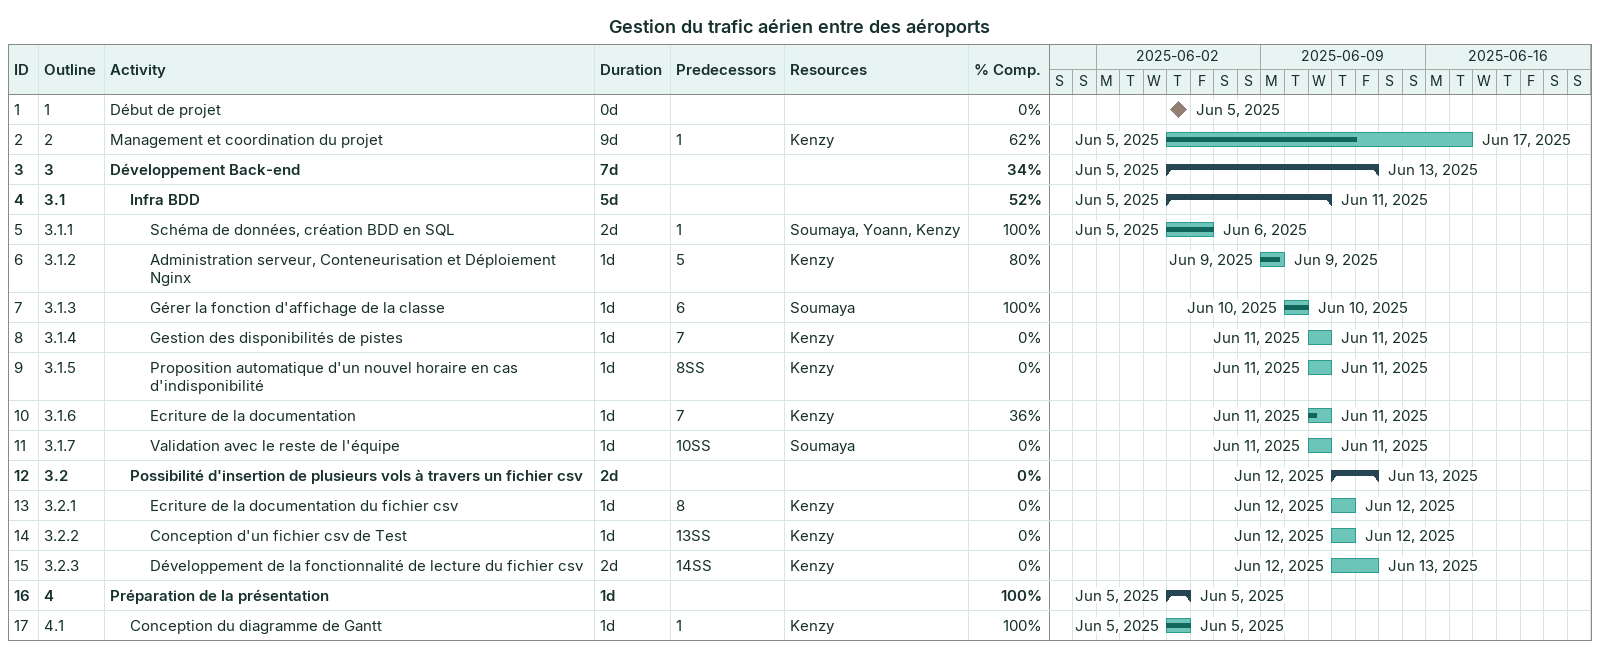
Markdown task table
Gestion du trafic aérien entre des aéroports

| ID | WBS | Task | Duration | Start | Finish | Predecessors | Resources | % complete |
|---|---|---|---|---|---|---|---|---|
| 1 | 1 | Début de projet | 0d | 2025-06-05 | 2025-06-05 |  |  | 0 |
| 2 | 2 | Management et coordination du projet | 9d | 2025-06-05 | 2025-06-17 | 1 | Kenzy | 62 |
| 3 | 3 | **Développement Back-end** | 7d | 2025-06-05 | 2025-06-13 |  |  | 34 |
| 4 | 3.1 | **Infra BDD** | 5d | 2025-06-05 | 2025-06-11 |  |  | 52 |
| 5 | 3.1.1 | Schéma de données, création BDD en SQL | 2d | 2025-06-05 | 2025-06-06 | 1 | Soumaya, Yoann, Kenzy | 100 |
| 6 | 3.1.2 | Administration serveur, Conteneurisation et Déploiement Nginx | 1d | 2025-06-09 | 2025-06-09 | 5 | Kenzy | 80 |
| 7 | 3.1.3 | Gérer la fonction d'affichage de la classe | 1d | 2025-06-10 | 2025-06-10 | 6 | Soumaya | 100 |
| 8 | 3.1.4 | Gestion des disponibilités de pistes | 1d | 2025-06-11 | 2025-06-11 | 7 | Kenzy | 0 |
| 9 | 3.1.5 | Proposition automatique d'un nouvel horaire en cas d'indisponibilité | 1d | 2025-06-11 | 2025-06-11 | 8SS | Kenzy | 0 |
| 10 | 3.1.6 | Ecriture de la documentation | 1d | 2025-06-11 | 2025-06-11 | 7 | Kenzy | 36 |
| 11 | 3.1.7 | Validation avec le reste de l'équipe | 1d | 2025-06-11 | 2025-06-11 | 10SS | Soumaya | 0 |
| 12 | 3.2 | **Possibilité d'insertion de plusieurs vols à travers un fichier csv** | 2d | 2025-06-12 | 2025-06-13 |  |  | 0 |
| 13 | 3.2.1 | Ecriture de la documentation du fichier csv | 1d | 2025-06-12 | 2025-06-12 | 8 | Kenzy | 0 |
| 14 | 3.2.2 | Conception d'un fichier csv de Test | 1d | 2025-06-12 | 2025-06-12 | 13SS | Kenzy | 0 |
| 15 | 3.2.3 | Développement de la fonctionnalité de lecture du fichier csv | 2d | 2025-06-12 | 2025-06-13 | 14SS | Kenzy | 0 |
| 16 | 4 | **Préparation de la présentation** | 1d | 2025-06-05 | 2025-06-05 |  |  | 100 |
| 17 | 4.1 | Conception du diagramme de Gantt | 1d | 2025-06-05 | 2025-06-05 | 1 | Kenzy | 100 |
